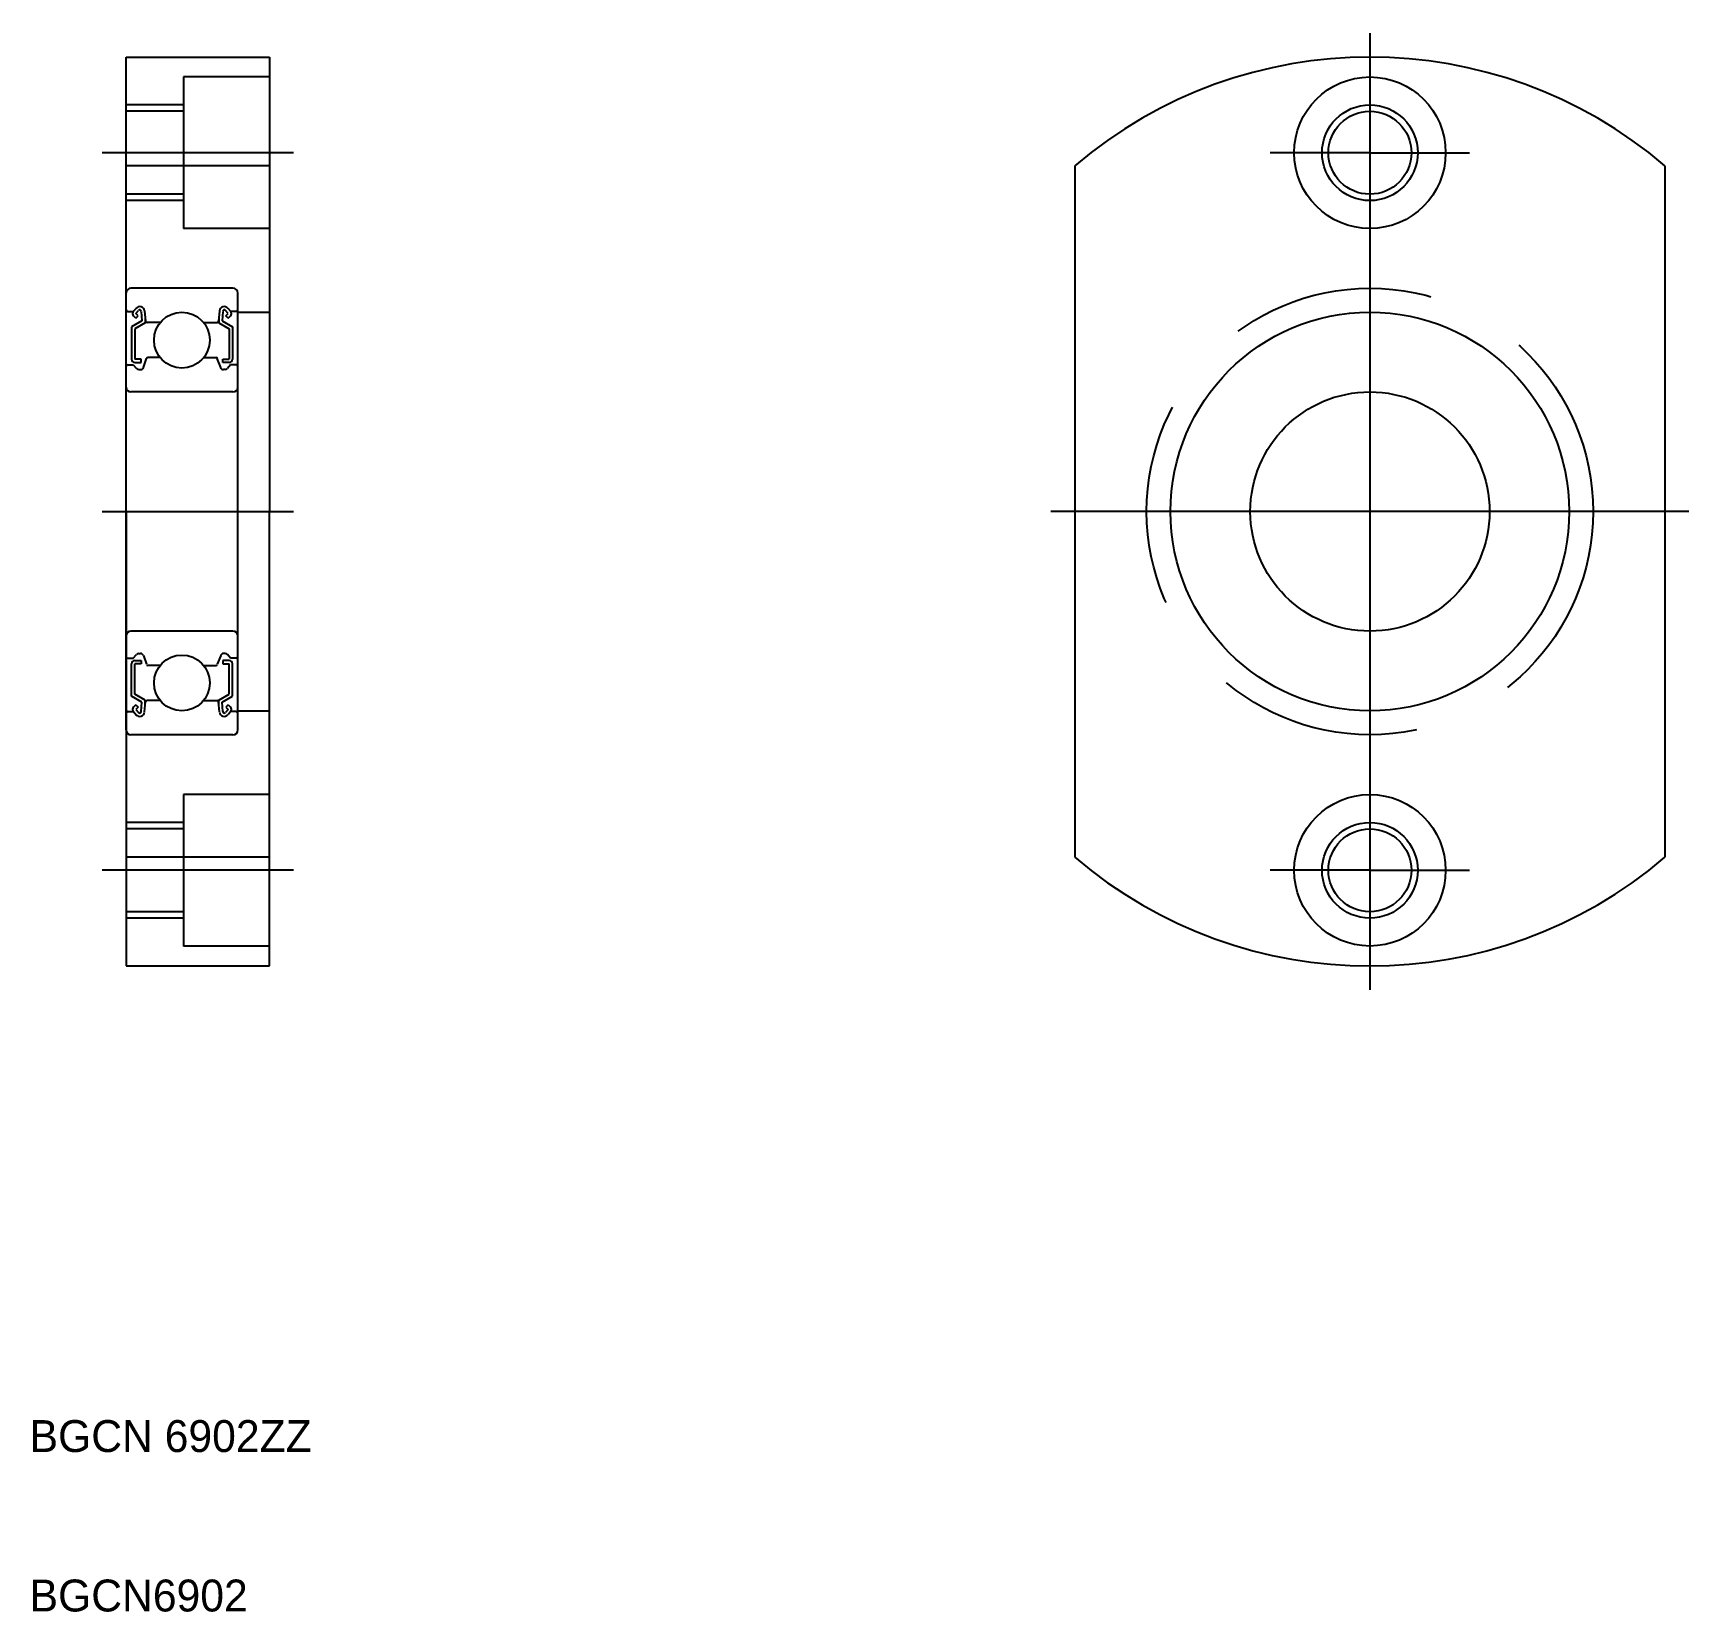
# Model space of a CAD drawing. Extents: x 101 to 205, y 48 to 147.
import ezdxf

# ---------------------------------------------------------------- set-up
doc = ezdxf.new("R2010")
doc.units = 0
doc.linetypes.add('CENTER', pattern=[2, 1.25, -0.25, 0.25, -0.25])
doc.linetypes.add('DASHED', pattern=[19.05, 12.7, -6.35])
doc.layers.get('0').update_dxf_attribs({"linetype": 'CONTINUOUS'})
doc.layers.add('CENTER', color=1, linetype='CENTER')

msp = doc.modelspace()

# ---------------------------------------------------------------- linework, layer by layer
at = {"color": 7}
for p, q in [((106.5, 117.27), (106.5, 145.77)), ((106.5, 145.77), (115.5, 145.77)), ((115.5, 145.77), (115.5, 117.27)), ((115.5, 144.52), (110.1, 144.52)), ((110.1, 144.52), (110.1, 135.02)), ((110.1, 142.37), (106.5, 142.37)), ((115.5, 138.95), (106.5, 138.95)), ((166, 138.95), (166, 95.59)), ((203, 138.95), (203, 95.59)), ((110.1, 137.17), (106.5, 137.17)), ((115.5, 135.02), (110.1, 135.02)), ((106.5, 117.27), (106.5, 88.77)), ((115.5, 88.77), (115.5, 117.27)), ((115.5, 99.52), (110.1, 99.52)), ((110.1, 99.52), (110.1, 90.02)), ((110.1, 97.37), (106.5, 97.37)), ((115.5, 95.59), (106.5, 95.59)), ((110.1, 92.17), (106.5, 92.17)), ((115.5, 90.02), (110.1, 90.02)), ((106.5, 88.77), (115.5, 88.77))]:
    msp.add_line(p, q, dxfattribs=at)
at = {"color": 3}
for p, q in [((110.1, 142.77), (106.5, 142.77)), ((110.1, 136.77), (106.5, 136.77)), ((110.1, 97.77), (106.5, 97.77)), ((110.1, 91.77), (106.5, 91.77))]:
    msp.add_line(p, q, dxfattribs=at)
for p, q in [((106.5, 103.57), (106.5, 130.97)), ((113.2, 131.27), (106.8, 131.27)), ((113.5, 103.57), (113.5, 130.97)), ((106.6, 129.82), (106.96, 129.82)), ((106.95, 129.81), (107.12, 130.01)), ((107.11, 129.68), (107.28, 129.88)), ((107.45, 129.82), (107.49, 129.22)), ((107.65, 129.85), (107.71, 129.21)), ((112.36, 129.85), (112.3, 129.21)), ((112.56, 129.82), (112.52, 129.22)), ((112.9, 129.68), (112.73, 129.88)), ((113.06, 129.81), (112.89, 130.01)), ((113.4, 129.82), (113.04, 129.82)), ((107.49, 129.22), (106.84, 128.85)), ((106.84, 128.85), (106.84, 126.82)), ((107.11, 129.4), (106.96, 129.54)), ((107.69, 129.11), (107.04, 128.73)), ((107.25, 129.54), (107.11, 129.68)), ((107.11, 129.4), (107.25, 129.54)), ((107.69, 129.47), (107.69, 129.11)), ((108.64, 129.12), (107.81, 129.12)), ((111.37, 129.12), (112.2, 129.12)), ((112.32, 129.47), (112.32, 129.11)), ((112.32, 129.11), (112.97, 128.73)), ((112.52, 129.22), (113.17, 128.85)), ((112.76, 129.54), (112.9, 129.68)), ((112.9, 129.4), (112.76, 129.54)), ((112.9, 129.4), (113.04, 129.54)), ((113.17, 128.85), (113.17, 126.82)), ((107.04, 128.73), (107.04, 126.82)), ((112.97, 128.73), (112.97, 126.82)), ((107.44, 126.82), (107.04, 126.82)), ((107.44, 126.62), (107.44, 126.82)), ((107.58, 126.3), (107.78, 126.86)), ((108.64, 126.92), (107.88, 126.92)), ((111.37, 126.92), (112.13, 126.92)), ((112.43, 126.3), (112.22, 126.86)), ((112.57, 126.62), (112.57, 126.82)), ((112.57, 126.82), (112.97, 126.82)), ((106.6, 126.47), (106.95, 126.47)), ((106.95, 126.47), (107.15, 126.24)), ((107.04, 126.62), (107.44, 126.62)), ((107.3, 126.17), (107.4, 126.17)), ((112.97, 126.62), (112.57, 126.62)), ((112.71, 126.17), (112.61, 126.17)), ((113.05, 126.47), (112.86, 126.24)), ((113.4, 126.47), (113.05, 126.47)), ((113.2, 124.77), (106.8, 124.77)), ((113.2, 109.77), (106.8, 109.77)), ((106.6, 108.07), (106.95, 108.07)), ((106.95, 108.07), (107.15, 108.3)), ((107.3, 108.37), (107.4, 108.37)), ((107.58, 108.24), (107.78, 107.69)), ((112.43, 108.24), (112.22, 107.69)), ((112.71, 108.37), (112.61, 108.37)), ((113.05, 108.07), (112.86, 108.3)), ((113.4, 108.07), (113.05, 108.07)), ((106.84, 105.7), (106.84, 107.72)), ((107.04, 107.92), (107.44, 107.92)), ((107.04, 105.81), (107.04, 107.72)), ((107.44, 107.72), (107.04, 107.72)), ((107.44, 107.92), (107.44, 107.72)), ((108.64, 107.62), (107.88, 107.62)), ((111.37, 107.62), (112.13, 107.62)), ((112.57, 107.92), (112.57, 107.72)), ((112.97, 107.92), (112.57, 107.92)), ((112.57, 107.72), (112.97, 107.72)), ((112.97, 105.81), (112.97, 107.72)), ((113.17, 105.7), (113.17, 107.72)), ((107.49, 105.32), (106.84, 105.7)), ((107.11, 105.15), (106.96, 105.01)), ((107.69, 105.44), (107.04, 105.81)), ((107.11, 105.15), (107.25, 105.01)), ((107.25, 105.01), (107.11, 104.86)), ((107.45, 104.72), (107.49, 105.32)), ((107.65, 104.7), (107.71, 105.33)), ((107.69, 105.08), (107.69, 105.44)), ((108.64, 105.42), (107.81, 105.42)), ((108.23, 105.42), (108.23, 105.42)), ((108.43, 105.42), (108.43, 105.42)), ((111.37, 105.42), (112.2, 105.42)), ((112.36, 104.7), (112.3, 105.33)), ((112.32, 105.44), (112.97, 105.81)), ((112.32, 105.08), (112.32, 105.44)), ((112.52, 105.32), (113.17, 105.7)), ((112.56, 104.72), (112.52, 105.32)), ((112.9, 105.15), (112.76, 105.01)), ((112.76, 105.01), (112.9, 104.86)), ((112.9, 105.15), (113.04, 105.01)), ((106.6, 104.72), (106.96, 104.72)), ((106.95, 104.74), (107.12, 104.53)), ((107.11, 104.86), (107.28, 104.66)), ((112.9, 104.86), (112.73, 104.66)), ((113.06, 104.74), (112.89, 104.53)), ((113.4, 104.72), (113.04, 104.72)), ((113.2, 103.27), (106.8, 103.27))]:
    msp.add_line(p, q)
at = {"color": 7, "linetype": 'CONTINUOUS'}
for p, q in [((113.5, 129.77), (115.5, 129.77)), ((113.5, 104.77), (115.5, 104.77))]:
    msp.add_line(p, q, dxfattribs=at)
at = {"color": 7}
for centre, radius in [((184.5, 139.77), 4.75), ((184.5, 139.77), 2.6), ((184.5, 117.27), 12.5), ((184.5, 117.27), 7.5), ((184.5, 94.77), 4.75), ((184.5, 94.77), 2.6)]:
    msp.add_circle(centre, radius, dxfattribs=at)
at = {"color": 3}
for centre in [(184.5, 139.77), (184.5, 94.77)]:
    msp.add_circle(centre, 3, dxfattribs=at)
at = {"color": 3, "linetype": 'DASHED'}
msp.add_circle((184.5, 117.27), 14, dxfattribs=at)
for centre in [(110, 128.02), (110, 106.52)]:
    msp.add_circle(centre, 1.75)
at = {"color": 7}
for start, end in [(49.5245, 130.4755), (229.5245, 310.4755)]:
    msp.add_arc((184.5, 117.27), 28.5, start, end, dxfattribs=at)
for centre, radius, start, end in [((106.8, 130.97), 0.3, 90, 180), ((113.2, 130.97), 0.3, 0, 90), ((106.6, 129.92), 0.1, 180, 270), ((107.11, 129.68), 0.2, 140.1364, 224.998), ((107.35, 129.82), 0.3, 4.9347, 140.1364), ((107.35, 129.82), 0.1, 3.1017, 139.9503), ((112.65, 129.82), 0.3, 39.8636, 175.0653), ((112.66, 129.82), 0.1, 40.0497, 176.8983), ((112.9, 129.68), 0.2, 315.002, 39.8636), ((113.4, 129.92), 0.1, 270, 0), ((107.81, 129.22), 0.1, 184.9347, 270), ((112.2, 129.22), 0.1, 270, 355.0653), ((107.04, 126.82), 0.2, 180, 270), ((107.88, 126.82), 0.1, 90, 159.9926), ((112.13, 126.82), 0.1, 20.0074, 90), ((112.97, 126.82), 0.2, 270, 0), ((106.6, 126.37), 0.1, 90, 180), ((107.3, 126.37), 0.2, 219.9772, 270), ((107.4, 126.37), 0.2, 270, 339.9926), ((112.61, 126.37), 0.2, 200.0074, 270), ((112.71, 126.37), 0.2, 270, 320.0228), ((113.4, 126.37), 0.1, 0, 90), ((106.8, 125.07), 0.3, 180, 270), ((113.2, 125.07), 0.3, 270, 0), ((106.8, 109.47), 0.3, 90, 180), ((113.2, 109.47), 0.3, 0, 90), ((106.6, 108.17), 0.1, 180, 270), ((107.3, 108.17), 0.2, 90, 140.0228), ((107.4, 108.17), 0.2, 20.0074, 90), ((112.61, 108.17), 0.2, 90, 159.9926), ((112.71, 108.17), 0.2, 39.9772, 90), ((113.4, 108.17), 0.1, 270, 0), ((107.04, 107.72), 0.2, 90, 180), ((107.88, 107.72), 0.1, 200.0074, 270), ((112.13, 107.72), 0.1, 270, 339.9926), ((112.97, 107.72), 0.2, 0, 90), ((107.11, 104.86), 0.2, 135.002, 219.8636), ((107.81, 105.32), 0.1, 90, 175.0653), ((112.2, 105.32), 0.1, 4.9347, 90), ((112.9, 104.86), 0.2, 320.1364, 44.998), ((106.6, 104.62), 0.1, 90, 180), ((107.35, 104.72), 0.3, 219.8636, 355.0653), ((107.35, 104.73), 0.1, 220.0497, 356.8983), ((112.65, 104.72), 0.3, 184.9347, 320.1364), ((112.66, 104.73), 0.1, 183.1017, 319.9503), ((113.4, 104.62), 0.1, 0, 90), ((106.8, 103.57), 0.3, 180, 270), ((113.2, 103.57), 0.3, 270, 0)]:
    msp.add_arc(centre, radius, start, end)
at = {"layer": 'CENTER', "color": 1, "linetype": 'CONTINUOUS'}
for p, q in [((184.5, 147.27), (184.5, 87.27)), ((117, 139.77), (105, 139.77)), ((184.5, 139.77), (178.25, 139.77)), ((184.5, 139.77), (190.75, 139.77)), ((105, 117.27), (117, 117.27)), ((204.5, 117.27), (164.5, 117.27)), ((117, 94.77), (105, 94.77)), ((184.5, 94.77), (178.25, 94.77)), ((184.5, 94.77), (190.75, 94.77))]:
    msp.add_line(p, q, dxfattribs=at)

# ---------------------------------------------------------------- texts
at = {"color": 7}
for s, p in [('BGCN 6902ZZ', (100.45, 58.29)), ('BGCN6902', (100.45, 48.29))]:
    msp.add_text(s, height=2, dxfattribs=at).set_placement(p)

doc.saveas('drawing.dxf')
